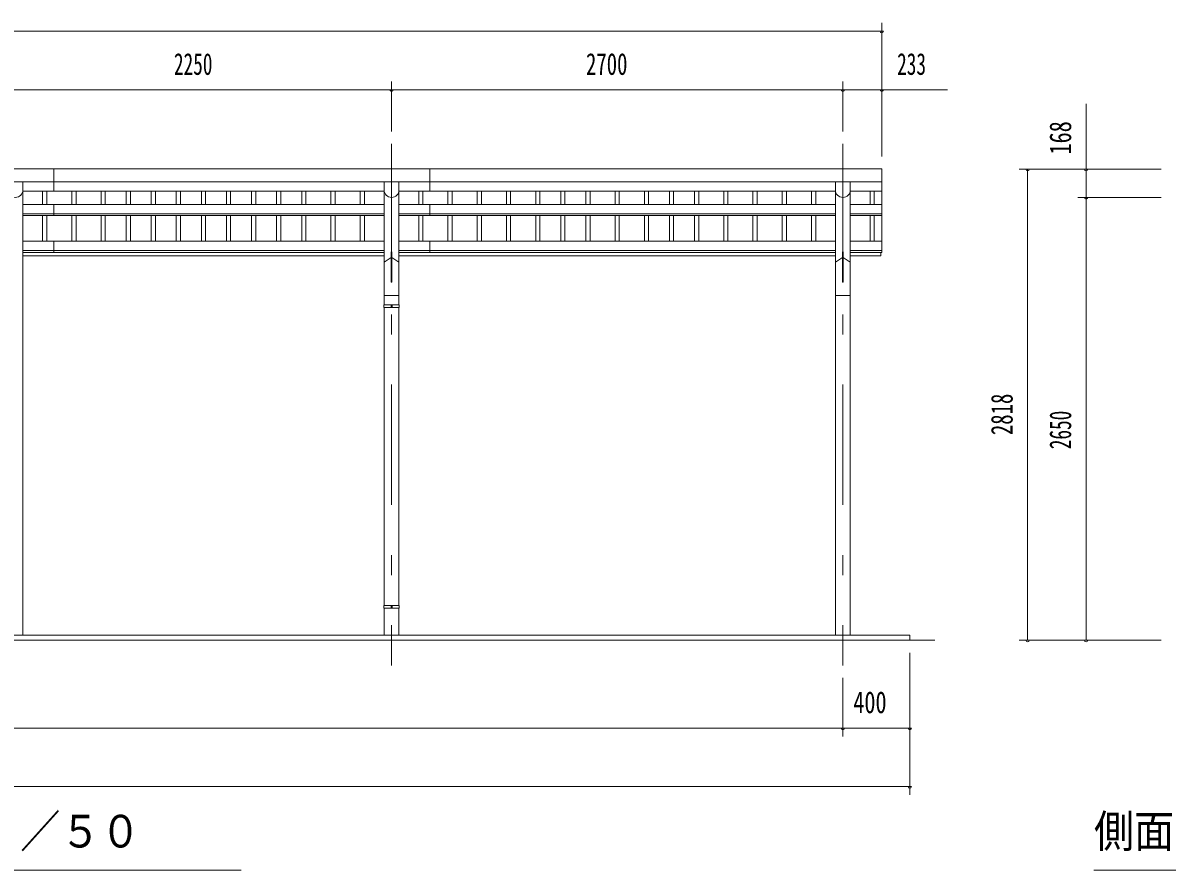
# Model space of a CAD drawing. Units: millimetres, scale not verified, with parts at other scales. Extents: x -25342 to 25343, y -10500 to 10500.
# Drawn here: x 2765 to 9610, y 420 to 5489 of the extents above; entities that cross this region are included whole.
import ezdxf
from ezdxf.enums import TextEntityAlignment as Align

# ---------------------------------------------------------------- set-up
doc = ezdxf.new("R2010")
doc.units = ezdxf.units.MM
doc.header["$LTSCALE"] = 60
doc.linetypes.add('USER3', pattern=[24, 12, -5, 2, -5])
for name, color, linetype, lineweight in [('0-2_1-05BOLD', 7, 'Continuous', 18), ('0-3_1-25CENTER', 3, 'USER3', 18), ('0-4_1-45THIN', 4, 'Continuous', 18), ('0-5_1-55DIM', 3, 'Continuous', 18)]:
    doc.layers.add(name, color=color, linetype=linetype, lineweight=lineweight)
doc.styles.add('ＭＳ ゴシック', font='')
doc.styles.get('ＭＳ ゴシック').set_extended_font_data('MS Gothic')

msp = doc.modelspace()

# ---------------------------------------------------------------- linework, layer by layer
at = {"layer": '0-2_1-05BOLD'}
for p, q in [((2950.27, 4614.67), (2950.27, 4482.27)), ((5200.27, 4614.67), (5200.27, 4482.27)), ((7903.27, 4614.67), (7903.27, 4115.47)), ((-2762.73, 4537.52), (7903.27, 4537.52)), ((2764.82, 4537.52), (2764.82, 1824.67)), ((4925.72, 4537.52), (4925.72, 3802.67)), ((5014.82, 4537.52), (5014.82, 3802.67)), ((7625.72, 4537.52), (7625.72, 1824.67)), ((7714.82, 4537.52), (7714.82, 1824.67)), ((4925.72, 4482.27), (2764.82, 4482.27)), ((7625.72, 4482.27), (5014.82, 4482.27)), ((7714.82, 4482.27), (7903.27, 4482.27)), ((2764.82, 4402.96), (4925.72, 4402.96)), ((2950.27, 4402.96), (2950.27, 4337.03)), ((5014.82, 4402.96), (7625.72, 4402.96)), ((5200.27, 4402.96), (5200.27, 4337.03)), ((7714.82, 4402.96), (7903.27, 4402.96)), ((2764.82, 4345.26), (4925.72, 4345.26)), ((2764.82, 4337.03), (4925.72, 4337.03)), ((5014.82, 4345.26), (7625.72, 4345.26)), ((5014.82, 4337.03), (7625.72, 4337.03)), ((7714.82, 4345.26), (7903.27, 4345.26)), ((7714.82, 4337.03), (7903.27, 4337.03)), ((4925.72, 4182.45), (2764.82, 4182.45)), ((2950.27, 4182.45), (2950.27, 4115.47)), ((7625.72, 4182.45), (5014.82, 4182.45)), ((5200.27, 4182.45), (5200.27, 4115.47)), ((7714.82, 4182.45), (7903.27, 4182.45)), ((4925.72, 4127.34), (2764.82, 4127.34)), ((4925.72, 4115.47), (2764.82, 4115.47)), ((4968.02, 4117.89), (4968.02, 3937.25)), ((4972.52, 4117.89), (4968.02, 4117.89)), ((4972.52, 4117.89), (4972.52, 3937.25)), ((7625.72, 4127.34), (5014.82, 4127.34)), ((7625.72, 4115.47), (5014.82, 4115.47)), ((7672.52, 4117.89), (7668.02, 4117.89)), ((7668.02, 4117.89), (7668.02, 3937.25)), ((7714.82, 4127.34), (7903.27, 4127.34)), ((7714.82, 4115.47), (7903.27, 4115.47)), ((7898.27, 4115.47), (7898.27, 4094.67)), ((4925.72, 4094.67), (2764.82, 4094.67)), ((4925.72, 4057.25), (4968.02, 4085.19)), ((4972.52, 4085.19), (5014.82, 4057.25)), ((7625.72, 4094.67), (5014.82, 4094.67)), ((7625.72, 4057.25), (7668.02, 4085.19)), ((7672.52, 4085.19), (7714.82, 4057.25)), ((7714.82, 4094.67), (7898.27, 4094.67)), ((4972.52, 3937.25), (4968.02, 3937.25)), ((5014.82, 3856.67), (4925.72, 3856.67)), ((7714.82, 3856.67), (7625.72, 3856.67)), ((5016.42, 3786.67), (4924.12, 3786.67)), ((4925.72, 3786.67), (4925.72, 2002.67)), ((4967.22, 3802.67), (4967.22, 3786.67)), ((4967.22, 3794.67), (4973.32, 3794.67)), ((4973.32, 3802.67), (4973.32, 3786.67)), ((5014.82, 3786.67), (5014.82, 2002.67)), ((5016.42, 3802.67), (5016.42, 3786.67)), ((5016.42, 1986.67), (4924.12, 1986.67)), ((4925.72, 1986.67), (4925.72, 1824.67)), ((4967.22, 2002.67), (4967.22, 1986.67)), ((4967.22, 1994.67), (4973.32, 1994.67)), ((4973.32, 2002.67), (4973.32, 1986.67)), ((5014.82, 1986.67), (5014.82, 1824.67)), ((5016.42, 2002.67), (5016.42, 1986.67)), ((8220.27, 1794.67), (-3079.73, 1794.67)), ((8070.27, 1824.67), (-2929.73, 1824.67)), ((8070.27, 1824.67), (8070.27, 1794.67))]:
    msp.add_line(p, q, dxfattribs=at)
for points in [[(7903.27, 4614.67), (-2762.73, 4614.67), (-2762.73, 4115.47)], [(7672.52, 4117.89), (7672.52, 3937.25), (7668.02, 3937.25)], [(5016.42, 3802.67), (4924.12, 3802.67), (4924.12, 3786.67)], [(5016.42, 2002.67), (4924.12, 2002.67), (4924.12, 1986.67)]]:
    msp.add_lwpolyline(points, dxfattribs=at)
for centre in [(2720.27, 4489.22), (4970.27, 4489.22), (7670.27, 4489.22)]:
    msp.add_arc(centre, 44.55, 180, 0, dxfattribs=at)
at = {"layer": '0-3_1-25CENTER'}
for p, q in [((4970.27, 4764.67), (4970.27, 1644.67)), ((7670.27, 4764.67), (7670.27, 1644.67))]:
    msp.add_line(p, q, dxfattribs=at)
at = {"layer": '0-4_1-45THIN'}
for p, q in [((2882.77, 4482.27), (2882.77, 4402.96)), ((2907.77, 4482.27), (2907.77, 4402.96)), ((3057.77, 4482.27), (3057.77, 4402.96)), ((3082.77, 4482.27), (3082.77, 4402.96)), ((3232.77, 4482.27), (3232.77, 4402.96)), ((3257.77, 4482.27), (3257.77, 4402.96)), ((3382.77, 4482.27), (3382.77, 4402.96)), ((3407.77, 4482.27), (3407.77, 4402.96)), ((3532.77, 4482.27), (3532.77, 4402.96)), ((3557.77, 4482.27), (3557.77, 4402.96)), ((3682.77, 4482.27), (3682.77, 4402.96)), ((3707.77, 4482.27), (3707.77, 4402.96)), ((3832.77, 4482.27), (3832.77, 4402.96)), ((3857.77, 4482.27), (3857.77, 4402.96)), ((3982.77, 4482.27), (3982.77, 4402.96)), ((4007.77, 4482.27), (4007.77, 4402.96)), ((4132.77, 4482.27), (4132.77, 4402.96)), ((4157.77, 4482.27), (4157.77, 4402.96)), ((4282.77, 4482.27), (4282.77, 4402.96)), ((4307.77, 4482.27), (4307.77, 4402.96)), ((4432.77, 4482.27), (4432.77, 4402.96)), ((4457.77, 4482.27), (4457.77, 4402.96)), ((4607.77, 4482.27), (4607.77, 4402.96)), ((4632.77, 4482.27), (4632.77, 4402.96)), ((4782.77, 4482.27), (4782.77, 4402.96)), ((4807.77, 4482.27), (4807.77, 4402.96)), ((5132.77, 4482.27), (5132.77, 4402.96)), ((5157.77, 4482.27), (5157.77, 4402.96)), ((5307.77, 4482.27), (5307.77, 4402.96)), ((5332.77, 4482.27), (5332.77, 4402.96)), ((5482.77, 4482.27), (5482.77, 4402.96)), ((5507.77, 4482.27), (5507.77, 4402.96)), ((5657.77, 4482.27), (5657.77, 4402.96)), ((5682.77, 4482.27), (5682.77, 4402.96)), ((5832.77, 4482.27), (5832.77, 4402.96)), ((5857.77, 4482.27), (5857.77, 4402.96)), ((5982.77, 4482.27), (5982.77, 4402.96)), ((6007.77, 4482.27), (6007.77, 4402.96)), ((6132.77, 4482.27), (6132.77, 4402.96)), ((6157.77, 4482.27), (6157.77, 4402.96)), ((6307.77, 4482.27), (6307.77, 4402.96)), ((6332.77, 4482.27), (6332.77, 4402.96)), ((6482.77, 4482.27), (6482.77, 4402.96)), ((6507.77, 4482.27), (6507.77, 4402.96)), ((6632.77, 4482.27), (6632.77, 4402.96)), ((6657.77, 4482.27), (6657.77, 4402.96)), ((6782.77, 4482.27), (6782.77, 4402.96)), ((6807.77, 4482.27), (6807.77, 4402.96)), ((6957.77, 4482.27), (6957.77, 4402.96)), ((6982.77, 4482.27), (6982.77, 4402.96)), ((7132.77, 4482.27), (7132.77, 4402.96)), ((7157.77, 4482.27), (7157.77, 4402.96)), ((7307.77, 4482.27), (7307.77, 4402.96)), ((7332.77, 4482.27), (7332.77, 4402.96)), ((7482.77, 4482.27), (7482.77, 4402.96)), ((7507.77, 4482.27), (7507.77, 4402.96)), ((7832.77, 4482.27), (7832.77, 4402.96)), ((7857.77, 4482.27), (7857.77, 4402.96)), ((2882.77, 4337.03), (2882.77, 4182.45)), ((2907.77, 4337.03), (2907.77, 4182.45)), ((3057.77, 4337.03), (3057.77, 4182.45)), ((3082.77, 4337.03), (3082.77, 4182.45)), ((3232.77, 4337.03), (3232.77, 4182.45)), ((3257.77, 4337.03), (3257.77, 4182.45)), ((3382.77, 4337.03), (3382.77, 4182.45)), ((3407.77, 4337.03), (3407.77, 4182.45)), ((3532.77, 4337.03), (3532.77, 4182.45)), ((3557.77, 4337.03), (3557.77, 4182.45)), ((3682.77, 4337.03), (3682.77, 4182.45)), ((3707.77, 4337.03), (3707.77, 4182.45)), ((3832.77, 4337.03), (3832.77, 4182.45)), ((3857.77, 4337.03), (3857.77, 4182.45)), ((3982.77, 4337.03), (3982.77, 4182.45)), ((4007.77, 4337.03), (4007.77, 4182.45)), ((4132.77, 4337.03), (4132.77, 4182.45)), ((4157.77, 4337.03), (4157.77, 4182.45)), ((4282.77, 4337.03), (4282.77, 4182.45)), ((4307.77, 4337.03), (4307.77, 4182.45)), ((4432.77, 4337.03), (4432.77, 4182.45)), ((4457.77, 4337.03), (4457.77, 4182.45)), ((4607.77, 4337.03), (4607.77, 4182.45)), ((4632.77, 4337.03), (4632.77, 4182.45)), ((4782.77, 4337.03), (4782.77, 4182.45)), ((4807.77, 4337.03), (4807.77, 4182.45)), ((5132.77, 4337.03), (5132.77, 4182.45)), ((5157.77, 4337.03), (5157.77, 4182.45)), ((5307.77, 4337.03), (5307.77, 4182.45)), ((5332.77, 4337.03), (5332.77, 4182.45)), ((5482.77, 4337.03), (5482.77, 4182.45)), ((5507.77, 4337.03), (5507.77, 4182.45)), ((5657.77, 4337.03), (5657.77, 4182.45)), ((5682.77, 4337.03), (5682.77, 4182.45)), ((5832.77, 4337.03), (5832.77, 4182.45)), ((5857.77, 4337.03), (5857.77, 4182.45)), ((5982.77, 4337.03), (5982.77, 4182.45)), ((6007.77, 4337.03), (6007.77, 4182.45)), ((6132.77, 4337.03), (6132.77, 4182.45)), ((6157.77, 4337.03), (6157.77, 4182.45)), ((6307.77, 4337.03), (6307.77, 4182.45)), ((6332.77, 4337.03), (6332.77, 4182.45)), ((6482.77, 4337.03), (6482.77, 4182.45)), ((6507.77, 4337.03), (6507.77, 4182.45)), ((6632.77, 4337.03), (6632.77, 4182.45)), ((6657.77, 4337.03), (6657.77, 4182.45)), ((6782.77, 4337.03), (6782.77, 4182.45)), ((6807.77, 4337.03), (6807.77, 4182.45)), ((6957.77, 4337.03), (6957.77, 4182.45)), ((6982.77, 4337.03), (6982.77, 4182.45)), ((7132.77, 4337.03), (7132.77, 4182.45)), ((7157.77, 4337.03), (7157.77, 4182.45)), ((7307.77, 4337.03), (7307.77, 4182.45)), ((7332.77, 4337.03), (7332.77, 4182.45)), ((7482.77, 4337.03), (7482.77, 4182.45)), ((7507.77, 4337.03), (7507.77, 4182.45)), ((7832.77, 4337.03), (7832.77, 4182.45)), ((7857.77, 4337.03), (7857.77, 4182.45))]:
    msp.add_line(p, q, dxfattribs=at)
at = {"layer": '0-5_1-55DIM'}
for p, q in [((7903.27, 4689.67), (7903.27, 5488.67)), ((-2762.73, 5438.67), (7903.27, 5438.67)), ((7913.27, 5438.67), (7893.27, 5438.67)), ((4970.27, 4839.67), (4970.27, 5138.67)), ((7670.27, 4839.67), (7670.27, 5138.67)), ((-3155.23, 5088.67), (8295.76, 5088.67)), ((4980.27, 5088.67), (4960.27, 5088.67)), ((7680.27, 5088.67), (7660.27, 5088.67)), ((7913.27, 5088.67), (7893.27, 5088.67)), ((9125.27, 1794.67), (9125.27, 5005.17)), ((9575.27, 4612.67), (8725.27, 4612.67)), ((8785.27, 4612.67), (8765.27, 4612.67)), ((8775.27, 1794.67), (8775.27, 4612.67)), ((9135.27, 4612.67), (9115.27, 4612.67)), ((9575.27, 4444.67), (9075.27, 4444.67)), ((9135.27, 4444.67), (9115.27, 4444.67)), ((9575.27, 1794.67), (8725.27, 1794.67)), ((8785.27, 1794.67), (8765.27, 1794.67)), ((9135.27, 1794.67), (9115.27, 1794.67)), ((8070.27, 1719.67), (8070.27, 869.67)), ((7670.27, 1569.67), (7670.27, 1219.67)), ((-2929.73, 1269.67), (8070.27, 1269.67)), ((7680.27, 1269.67), (7660.27, 1269.67)), ((8080.27, 1269.67), (8060.27, 1269.67)), ((-2929.73, 919.67), (8070.27, 919.67)), ((8080.27, 919.67), (8060.27, 919.67)), ((1070.27, 419.67), (4070.27, 419.67)), ((9172.76, 419.67), (12172.76, 419.67))]:
    msp.add_line(p, q, dxfattribs=at)
for centre in [(7903.27, 5438.67), (4970.27, 5088.67), (7670.27, 5088.67), (7903.27, 5088.67), (8775.27, 4612.67), (9125.27, 4612.67), (9125.27, 4444.67), (8775.27, 1794.67), (9125.27, 1794.67), (7670.27, 1269.67), (8070.27, 1269.67), (8070.27, 919.67)]:
    msp.add_arc(centre, 10, 180, 0, dxfattribs=at)

# ---------------------------------------------------------------- texts
at = {"layer": '0-5_1-55DIM', "color": 7, "style": 'ＭＳ ゴシック'}
for s, height, width, p in [('2250', 130.2, 0.65, (3668.58, 5138.67)), ('2700', 130.2, 0.7, (6133.67, 5138.67)), ('233', 130.2, 0.65, (7995.09, 5138.67)), ('400', 130.2, 0.75, (7732.64, 1319.67)), ('正面図\u3000Ｓ＝１／５０', 195.4, 0.9, (1070.27, 496.31)), ('側面図\u3000Ｓ＝１／５０', 195.4, 0.9, (9172.76, 496.31))]:
    msp.add_text(s, height=height, dxfattribs=dict(at, width=width)).set_placement(p, align=Align.BOTTOM_LEFT)
for s, width, p in [('168', 0.75, (9075.27, 4701.06)), ('2818', 0.7, (8725.27, 3022.4)), ('2650', 0.65, (9075.27, 2938.01))]:
    msp.add_text(s, height=130.2, rotation=90, dxfattribs=dict(at, width=width)).set_placement(p, align=Align.BOTTOM_LEFT)

doc.saveas('drawing.dxf')
